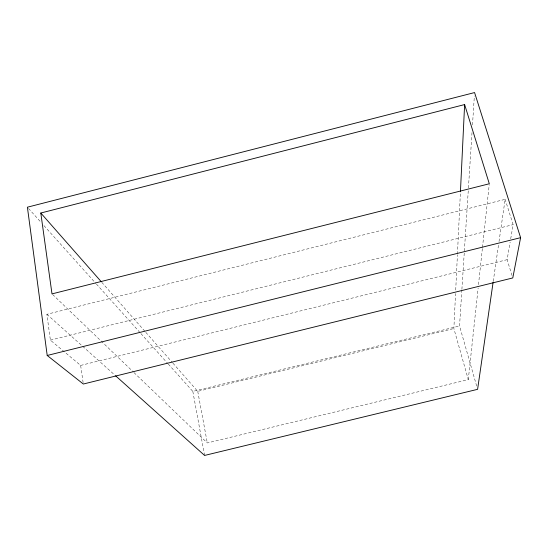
<?xml version="1.0" encoding="UTF-8"?>
<svg xmlns="http://www.w3.org/2000/svg" width="548" height="548" viewBox="0 0 548 548"><rect width="100%" height="100%" fill="white"/><g stroke="black" fill="none" stroke-linecap="round" stroke-linejoin="round"><path stroke-width="0.41" stroke-dasharray="2.74 2.06" d="M133.959 372.565L207.302 442.948L468.293 379.613L453.867 328.547L455.552 293.495M455.717 290.077L457.402 255.026M457.443 254.169L460.395 192.622M476.657 386.045L459.546 325.964L461.848 290.187M461.902 289.337L468.376 188.82M468.43 187.971L471.999 132.602M472.492 124.937L474.356 95.975M468.293 379.613L478.123 288.049M478.486 284.659L482.398 248.203M482.487 247.36L489.22 184.621M493.262 281.247L498.522 244.935M499.016 241.558L505.133 199.335L46.888 314.292L50.389 340.13L80.645 365.434L83.337 384.025M512.038 275.562L507.119 259.684L510.126 242.161M510.702 238.825L513.134 224.646L505.133 199.335M50.389 340.13L513.134 224.646M80.645 365.434L507.119 259.684M168.305 364.091L192.828 391.402L459.546 325.964M172.908 363.146L197.746 391.375L453.867 328.547M46.888 314.292L114.929 375.188M52.608 294.481L133.349 371.969M28.544 208.466L41.093 222.44M43.943 225.618L95.852 283.419M96.427 284.056L140.35 332.965M140.918 333.602L167.729 363.454M101.77 282.309L145.241 331.704M145.809 332.348L172.339 362.502M197.746 391.375L207.302 442.948M192.828 391.402L204.582 455.436"/><path stroke-width="0.82" d="M460.436 191.766L464.622 104.565L40.799 213.021L51.992 293.892L489.309 183.772L464.622 104.565M493.138 282.09L477.596 389.333L204.582 455.436L115.559 375.757M520.6 237.668L512.777 277.946L83.337 384.025L47.21 355.474L27.4 207.199L474.575 92.564L520.6 237.668L47.21 355.474M40.799 213.021L101.209 281.665"/></g></svg>
